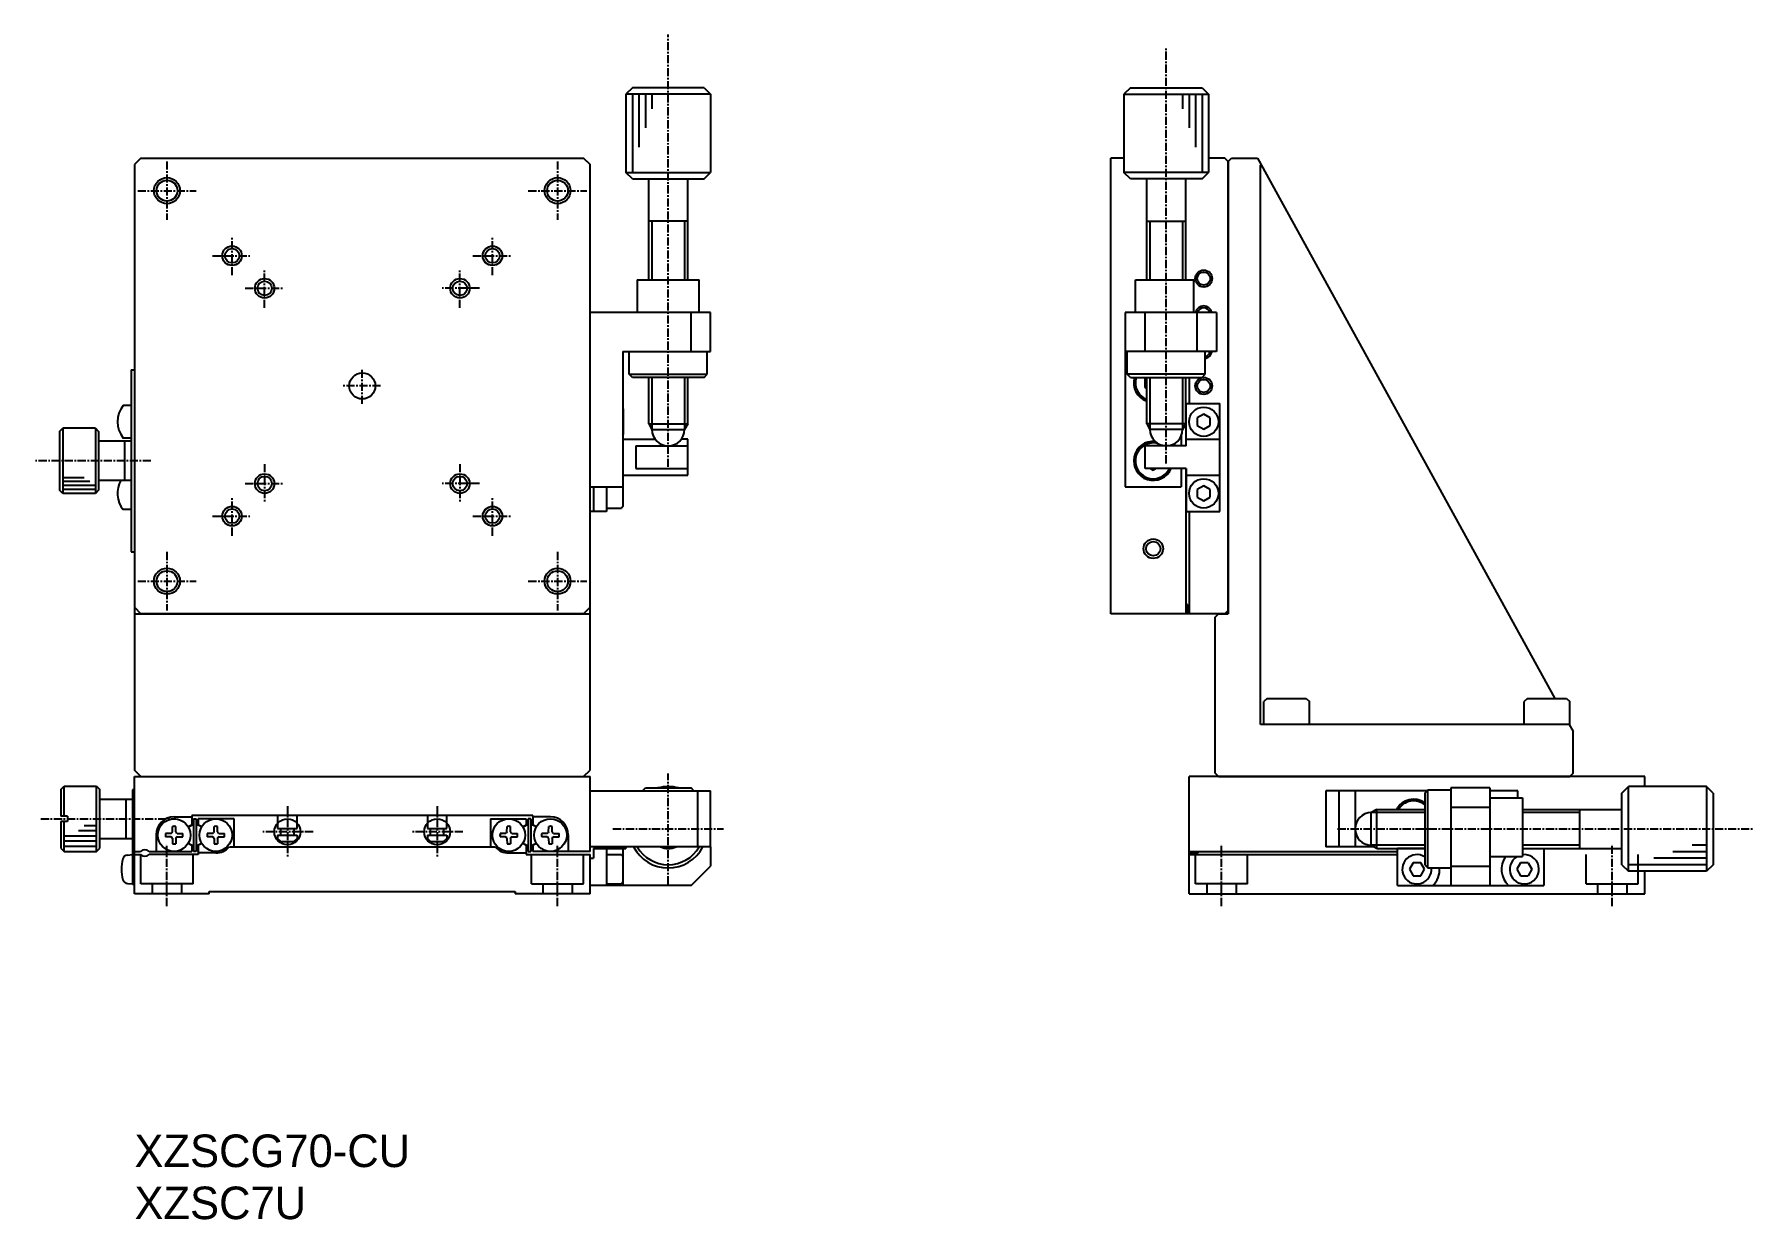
# Model space of a CAD drawing. Extents: x 157 to 421, y 95 to 277.
import ezdxf

# ---------------------------------------------------------------- set-up
doc = ezdxf.new("R2010")
doc.units = 0
doc.linetypes.add('CENTER', pattern=[2, 1.25, -0.25, 0.25, -0.25])
doc.layers.get('0').update_dxf_attribs({"linetype": 'CONTINUOUS'})
doc.layers.add('CENTER', color=1, linetype='CENTER')

msp = doc.modelspace()

# ---------------------------------------------------------------- linework, layer by layer
at = {"color": 7, "linetype": 'CONTINUOUS'}
for p, q in [((248.68, 269.13), (247.68, 268.13)), ((247.68, 268.13), (247.68, 256.13)), ((259.68, 269.13), (248.68, 269.13)), ((259.68, 269.13), (260.68, 268.13)), ((260.68, 268.13), (260.68, 256.13)), ((325.18, 269.13), (324.18, 268.13)), ((324.18, 268.13), (324.18, 256.13)), ((325.18, 269.13), (336.18, 269.13)), ((336.18, 269.13), (337.18, 268.13)), ((337.18, 268.13), (337.18, 256.13)), ((173.18, 258.33), (172.18, 257.33)), ((173.18, 258.33), (172.18, 257.33)), ((172.18, 257.33), (172.18, 164.33)), ((172.18, 257.33), (172.18, 189.33)), ((173.18, 258.33), (241.18, 258.33)), ((173.18, 258.33), (241.18, 258.33)), ((241.18, 258.33), (242.18, 257.33)), ((242.18, 257.33), (241.18, 258.33)), ((242.18, 164.33), (242.18, 257.33)), ((324.18, 258.33), (322.18, 258.33)), ((322.18, 188.33), (322.18, 258.33)), ((339.68, 258.33), (337.18, 258.33)), ((340.18, 257.83), (339.68, 258.33)), ((340.18, 257.83), (340.68, 258.33)), ((340.18, 188.83), (340.18, 257.83)), ((340.18, 257.83), (340.18, 188.33)), ((340.68, 258.33), (344.68, 258.33)), ((344.68, 258.33), (390.38, 175.33)), ((345.18, 171.33), (345.18, 257.24)), ((248.68, 255.13), (247.68, 256.13)), ((248.68, 255.13), (259.68, 255.13)), ((251.18, 239.63), (251.18, 255.13)), ((257.18, 239.63), (257.18, 255.13)), ((259.68, 255.13), (260.68, 256.13)), ((325.18, 255.13), (324.18, 256.13)), ((336.18, 255.13), (325.18, 255.13)), ((327.68, 239.63), (327.68, 255.13)), ((333.68, 239.63), (333.68, 255.13)), ((336.18, 255.13), (337.18, 256.13)), ((257.18, 248.63), (251.18, 248.63)), ((327.68, 248.63), (333.68, 248.63)), ((249.43, 239.63), (249.43, 234.63)), ((249.43, 239.63), (258.93, 239.63)), ((258.93, 234.63), (258.93, 239.63)), ((325.93, 234.63), (325.93, 239.63)), ((325.93, 239.63), (334.93, 239.63)), ((334.93, 234.63), (334.93, 239.63)), ((260.68, 234.63), (242.18, 234.63)), ((257.68, 228.63), (257.68, 234.63)), ((260.68, 228.63), (260.68, 234.63)), ((338.38, 234.63), (324.38, 234.63)), ((324.38, 234.63), (324.38, 207.83)), ((327.38, 234.63), (327.38, 228.63)), ((335.38, 234.63), (335.38, 228.63)), ((338.38, 234.63), (338.38, 228.63)), ((247.18, 228.63), (260.68, 228.63)), ((247.18, 228.63), (247.18, 207.83)), ((248.18, 225.13), (248.18, 228.63)), ((260.18, 225.13), (260.18, 228.63)), ((338.38, 228.63), (324.38, 228.63)), ((324.68, 225.13), (324.68, 228.63)), ((336.68, 225.13), (336.68, 228.63)), ((171.68, 225.83), (172.18, 225.83)), ((171.68, 225.83), (171.68, 197.83)), ((248.68, 224.63), (248.18, 225.13)), ((259.68, 224.63), (248.68, 224.63)), ((251.18, 217.5), (251.18, 224.63)), ((257.18, 217.5), (257.18, 224.63)), ((259.68, 224.63), (260.18, 225.13)), ((325.18, 224.63), (324.68, 225.13)), ((325.18, 224.63), (336.18, 224.63)), ((327.57, 224.63), (327.43, 224.55)), ((327.43, 223.11), (327.43, 224.55)), ((327.68, 217.5), (327.68, 224.63)), ((333.68, 217.5), (333.68, 224.63)), ((334.18, 224.63), (334.18, 220.63)), ((336.18, 224.63), (336.68, 225.13)), ((327.68, 222.96), (327.43, 223.11)), ((171.68, 220.33), (170.46, 220.33)), ((247.18, 219.88), (247.28, 219.78)), ((247.28, 219.78), (247.28, 215.88)), ((333.73, 214.13), (333.73, 220.63)), ((333.73, 220.63), (338.93, 220.63)), ((338.93, 204.03), (338.93, 220.63)), ((160.68, 216.33), (161.18, 216.83)), ((166.18, 216.83), (161.18, 216.83)), ((166.18, 216.83), (166.68, 216.33)), ((251.18, 217.5), (251.68, 216.63)), ((251.18, 217.5), (257.18, 217.5)), ((251.68, 216.63), (256.68, 216.63)), ((257.18, 217.5), (256.68, 216.63)), ((327.68, 217.5), (328.18, 216.63)), ((333.68, 217.5), (327.68, 217.5)), ((333.18, 216.63), (328.18, 216.63)), ((333.68, 217.5), (333.18, 216.63)), ((333.68, 217.5), (333.68, 214.13)), ((336.43, 218.98), (335.43, 218.41)), ((335.43, 218.41), (335.43, 217.25)), ((335.43, 217.25), (336.43, 216.67)), ((337.43, 218.41), (336.43, 218.98)), ((336.43, 216.67), (337.43, 217.25)), ((337.43, 217.25), (337.43, 218.41)), ((160.68, 216.33), (160.68, 207.33)), ((166.68, 216.33), (166.68, 207.33)), ((171.68, 214.83), (166.68, 214.83)), ((171.68, 215.33), (170.46, 215.33)), ((170.68, 214.83), (170.68, 208.83)), ((247.18, 215.78), (247.28, 215.88)), ((247.18, 215.13), (252.18, 215.13)), ((249.18, 214.13), (257.18, 214.13)), ((249.18, 214.13), (249.18, 210.63)), ((257.18, 215.13), (256.18, 215.13)), ((257.18, 209.63), (257.18, 215.13)), ((333.73, 214.13), (327.43, 214.13)), ((327.43, 210.63), (327.43, 214.13)), ((332.98, 215.65), (332.98, 214.13)), ((333.73, 215.13), (338.93, 215.13)), ((171.68, 208.83), (166.68, 208.83)), ((247.18, 209.63), (257.18, 209.63)), ((247.18, 208.88), (247.28, 208.78)), ((247.28, 204.88), (247.28, 208.78)), ((249.18, 210.63), (257.18, 210.63)), ((333.73, 210.63), (327.43, 210.63)), ((328.26, 210.63), (328.68, 210.39)), ((329.1, 210.63), (328.68, 210.39)), ((332.98, 210.63), (332.98, 207.83)), ((333.68, 210.63), (333.68, 188.33)), ((333.73, 210.63), (333.73, 204.03)), ((333.73, 209.63), (338.93, 209.63)), ((161.18, 206.83), (160.68, 207.33)), ((166.18, 206.83), (161.18, 206.83)), ((166.68, 207.33), (166.18, 206.83)), ((242.18, 207.83), (247.18, 207.83)), ((242.68, 207.83), (242.68, 204.03)), ((244.68, 207.83), (244.68, 204.03)), ((324.38, 207.83), (332.98, 207.83)), ((336.43, 207.98), (335.43, 207.41)), ((335.43, 207.41), (335.43, 206.25)), ((335.43, 206.25), (336.43, 205.67)), ((337.43, 207.41), (336.43, 207.98)), ((336.43, 205.67), (337.43, 206.25)), ((337.43, 206.25), (337.43, 207.41)), ((171.68, 204.33), (170.46, 204.33)), ((244.68, 204.03), (242.18, 204.03)), ((244.68, 204.58), (246.98, 204.58)), ((247.28, 204.88), (246.98, 204.58)), ((333.73, 204.03), (338.93, 204.03)), ((334.18, 204.03), (334.18, 188.33)), ((340.18, 188.83), (340.18, 199.83)), ((171.68, 197.83), (172.18, 197.83)), ((172.18, 189.33), (173.18, 188.33)), ((172.18, 188.33), (242.18, 188.33)), ((241.18, 188.33), (173.18, 188.33)), ((241.18, 188.33), (242.18, 189.33)), ((340.18, 188.33), (322.18, 188.33)), ((333.93, 189.73), (333.68, 189.73)), ((333.93, 189.73), (333.93, 188.33)), ((338.18, 187.83), (338.68, 188.33)), ((338.18, 163.83), (338.18, 187.83)), ((338.68, 188.33), (340.18, 188.33)), ((340.18, 188.83), (339.68, 188.33)), ((340.18, 188.83), (339.68, 188.33)), ((340.18, 188.83), (339.68, 188.33)), ((346.18, 175.33), (345.68, 174.83)), ((345.68, 171.33), (345.68, 174.83)), ((346.18, 175.33), (352.18, 175.33)), ((352.18, 175.33), (352.68, 174.83)), ((352.68, 171.33), (352.68, 174.83)), ((386.18, 175.33), (385.68, 174.83)), ((385.68, 171.33), (385.68, 174.83)), ((386.18, 175.33), (392.18, 175.33)), ((392.18, 175.33), (392.68, 174.83)), ((392.68, 171.33), (392.68, 174.83)), ((392.68, 171.33), (345.18, 171.33)), ((392.58, 171.33), (393.18, 170.24)), ((393.18, 163.83), (393.18, 170.24)), ((173.18, 163.33), (172.18, 164.33)), ((241.18, 163.33), (242.18, 164.33)), ((338.68, 163.33), (338.18, 163.83)), ((393.18, 163.83), (392.68, 163.33)), ((160.88, 161.33), (161.38, 161.83)), ((160.88, 161.33), (160.88, 157.23)), ((161.38, 161.83), (166.38, 161.83)), ((166.38, 161.83), (166.88, 161.33)), ((166.88, 152.33), (166.88, 161.33)), ((172.18, 161.28), (171.88, 161.28)), ((171.88, 161.28), (171.88, 146.78)), ((172.18, 163.33), (242.18, 163.33)), ((172.18, 145.33), (172.18, 163.33)), ((173.18, 163.33), (241.18, 163.33)), ((242.18, 151.83), (242.18, 163.33)), ((242.18, 161.13), (260.68, 161.13)), ((250.23, 161.13), (250.68, 161.58)), ((250.68, 161.58), (257.68, 161.58)), ((258.13, 161.13), (257.68, 161.58)), ((258.68, 161.13), (258.68, 152.53)), ((260.68, 152.53), (260.68, 161.13)), ((404.18, 163.33), (334.18, 163.33)), ((334.18, 145.33), (334.18, 163.33)), ((338.68, 163.33), (392.68, 163.33)), ((355.18, 161.13), (355.18, 152.53)), ((370.73, 161.13), (355.18, 161.13)), ((357.18, 161.13), (357.18, 152.53)), ((359.68, 161.13), (359.68, 152.53)), ((370.38, 160.78), (370.88, 161.28)), ((370.88, 161.28), (374.38, 161.28)), ((374.38, 161.58), (374.38, 146.58)), ((380.38, 161.58), (374.38, 161.58)), ((380.38, 161.58), (380.38, 146.58)), ((384.68, 161.13), (380.38, 161.13)), ((384.68, 160.03), (384.68, 161.13)), ((400.68, 160.78), (401.68, 161.78)), ((413.68, 161.78), (401.68, 161.78)), ((404.18, 161.78), (404.18, 163.33)), ((414.68, 160.78), (413.68, 161.78)), ((166.88, 159.83), (171.88, 159.83)), ((170.88, 159.83), (170.88, 153.83)), ((370.38, 160.78), (370.38, 149.78)), ((380.38, 158.58), (374.38, 158.58)), ((380.38, 160.03), (385.38, 160.03)), ((385.38, 160.03), (385.38, 151.03)), ((400.68, 149.78), (400.68, 160.78)), ((414.68, 160.78), (414.68, 149.78)), ((161.88, 157.23), (160.88, 157.23)), ((161.88, 156.43), (160.88, 156.43)), ((160.88, 156.43), (160.88, 152.33)), ((161.88, 157.23), (161.88, 156.43)), ((178.28, 157.13), (180.98, 157.13)), ((180.69, 155.71), (180.98, 155.88)), ((180.98, 157.33), (180.98, 155.88)), ((233.38, 157.33), (180.98, 157.33)), ((181.28, 156.83), (181.28, 151.83)), ((181.28, 156.83), (181.68, 156.83)), ((181.68, 156.83), (181.68, 151.83)), ((187.48, 156.83), (181.98, 156.83)), ((181.98, 156.83), (181.98, 155.88)), ((182.28, 155.71), (181.98, 155.88)), ((187.48, 152.53), (187.48, 156.83)), ((194.18, 157.33), (194.18, 155.33)), ((197.18, 155.33), (197.18, 157.33)), ((217.18, 157.33), (217.18, 155.33)), ((220.18, 155.33), (220.18, 157.33)), ((226.88, 156.83), (226.88, 152.53)), ((226.88, 156.83), (232.38, 156.83)), ((232.09, 155.71), (232.38, 155.88)), ((232.38, 156.83), (232.38, 155.88)), ((232.68, 156.83), (232.68, 151.83)), ((233.08, 156.83), (232.68, 156.83)), ((233.08, 156.83), (233.08, 151.83)), ((233.38, 157.33), (233.38, 155.88)), ((236.08, 157.13), (233.38, 157.13)), ((233.68, 155.71), (233.38, 155.88)), ((363.05, 158.28), (362.18, 157.78)), ((362.18, 152.78), (362.18, 157.78)), ((363.05, 152.28), (363.05, 158.28)), ((363.05, 158.28), (370.38, 158.28)), ((385.38, 158.28), (400.68, 158.28)), ((394.18, 158.28), (394.18, 152.28)), ((166.88, 153.83), (171.88, 153.83)), ((175.53, 154.38), (175.53, 151.83)), ((177.8, 154.6), (176.96, 154.59)), ((177.8, 154.05), (176.96, 154.07)), ((177.8, 154.6), (177.93, 154.66)), ((177.8, 154.05), (177.93, 153.99)), ((178.01, 154.83), (177.93, 154.66)), ((178.01, 153.83), (177.93, 153.99)), ((178.01, 154.83), (178.02, 155.65)), ((178.01, 153.83), (178.02, 153)), ((178.56, 154.83), (178.54, 155.65)), ((178.56, 153.83), (178.54, 153)), ((178.56, 154.83), (178.63, 154.66)), ((178.56, 153.83), (178.63, 153.99)), ((178.76, 154.6), (178.63, 154.66)), ((178.76, 154.05), (178.63, 153.99)), ((178.76, 154.6), (179.61, 154.59)), ((178.76, 154.05), (179.61, 154.07)), ((184.2, 154.6), (183.36, 154.59)), ((184.2, 154.05), (183.36, 154.07)), ((184.2, 154.6), (184.33, 154.66)), ((184.2, 154.05), (184.33, 153.99)), ((184.41, 154.83), (184.33, 154.66)), ((184.41, 153.83), (184.33, 153.99)), ((184.41, 154.83), (184.42, 155.65)), ((184.41, 153.83), (184.42, 153)), ((184.96, 154.83), (184.94, 155.65)), ((184.96, 153.83), (184.94, 153)), ((184.96, 154.83), (185.03, 154.66)), ((184.96, 153.83), (185.03, 153.99)), ((185.16, 154.6), (185.03, 154.66)), ((185.16, 154.05), (185.03, 153.99)), ((185.16, 154.6), (186.01, 154.59)), ((185.16, 154.05), (186.01, 154.07)), ((194.18, 155.33), (197.18, 155.33)), ((194.18, 154.33), (197.18, 154.33)), ((194.18, 154.33), (194.18, 153.83)), ((194.68, 153.33), (194.18, 153.83)), ((194.68, 154.33), (194.68, 155.33)), ((194.68, 153.33), (196.68, 153.33)), ((196.68, 155.33), (196.68, 154.33)), ((196.68, 153.33), (197.18, 153.83)), ((197.18, 154.33), (197.18, 153.83)), ((217.18, 155.33), (220.18, 155.33)), ((217.18, 154.33), (220.18, 154.33)), ((217.18, 154.33), (217.18, 153.83)), ((217.68, 153.33), (217.18, 153.83)), ((217.68, 154.33), (217.68, 155.33)), ((217.68, 153.33), (219.68, 153.33)), ((219.68, 155.33), (219.68, 154.33)), ((219.68, 153.33), (220.18, 153.83)), ((220.18, 154.33), (220.18, 153.83)), ((229.2, 154.6), (228.36, 154.59)), ((229.2, 154.05), (228.36, 154.07)), ((229.2, 154.6), (229.33, 154.66)), ((229.2, 154.05), (229.33, 153.99)), ((229.41, 154.83), (229.33, 154.66)), ((229.41, 153.83), (229.33, 153.99)), ((229.41, 154.83), (229.42, 155.65)), ((229.41, 153.83), (229.42, 153)), ((229.96, 154.83), (229.94, 155.65)), ((229.96, 153.83), (229.94, 153)), ((229.96, 154.83), (230.03, 154.66)), ((229.96, 153.83), (230.03, 153.99)), ((230.16, 154.6), (230.03, 154.66)), ((230.16, 154.05), (230.03, 153.99)), ((230.16, 154.6), (231.01, 154.59)), ((230.16, 154.05), (231.01, 154.07)), ((235.6, 154.6), (234.76, 154.59)), ((235.6, 154.05), (234.76, 154.07)), ((235.6, 154.6), (235.73, 154.66)), ((235.6, 154.05), (235.73, 153.99)), ((235.81, 154.83), (235.73, 154.66)), ((235.81, 153.83), (235.73, 153.99)), ((235.81, 154.83), (235.82, 155.65)), ((235.81, 153.83), (235.82, 153)), ((236.36, 154.83), (236.34, 155.65)), ((236.36, 153.83), (236.34, 153)), ((236.36, 154.83), (236.43, 154.66)), ((236.36, 153.83), (236.43, 153.99)), ((236.56, 154.6), (236.43, 154.66)), ((236.56, 154.05), (236.43, 153.99)), ((236.56, 154.6), (237.41, 154.59)), ((236.56, 154.05), (237.41, 154.07)), ((238.83, 154.38), (238.83, 151.83)), ((160.88, 152.33), (161.38, 151.83)), ((161.38, 151.83), (166.38, 151.83)), ((166.38, 151.83), (166.88, 152.33)), ((171.1, 151.26), (171.88, 151.33)), ((172.18, 151.83), (173.12, 151.83)), ((172.18, 151.33), (173.12, 151.33)), ((174.44, 151.83), (180.98, 151.83)), ((181.98, 151.33), (174.44, 151.33)), ((180.69, 152.95), (180.98, 152.78)), ((180.98, 152.78), (180.98, 151.83)), ((181.68, 151.83), (181.28, 151.83)), ((182.28, 152.95), (181.98, 152.78)), ((181.98, 152.78), (181.98, 151.33)), ((184.68, 151.58), (181.98, 151.58)), ((186.76, 152.53), (227.6, 152.53)), ((229.68, 151.58), (232.38, 151.58)), ((232.09, 152.95), (232.38, 152.78)), ((232.38, 152.78), (232.38, 151.33)), ((232.38, 151.33), (242.18, 151.33)), ((232.68, 151.83), (233.08, 151.83)), ((233.68, 152.95), (233.38, 152.78)), ((233.38, 152.78), (233.38, 151.83)), ((242.18, 151.83), (233.38, 151.83)), ((260.68, 152.53), (242.18, 152.53)), ((242.18, 145.33), (242.18, 151.33)), ((242.18, 150.78), (242.68, 150.78)), ((242.68, 152.28), (247.68, 152.28)), ((242.68, 152.28), (242.68, 150.78)), ((244.68, 152.28), (244.68, 146.58)), ((244.68, 151.33), (246.98, 151.33)), ((244.68, 151.33), (244.68, 146.83)), ((246.98, 151.33), (247.28, 151.03)), ((247.18, 152.28), (247.18, 151.13)), ((247.28, 147.13), (247.28, 151.03)), ((247.68, 152.53), (247.68, 152.28)), ((260.68, 152.53), (260.68, 149.58)), ((334.18, 151.83), (366.18, 151.83)), ((335.58, 151.58), (334.18, 151.58)), ((334.18, 151.33), (366.18, 151.33)), ((335.58, 151.58), (335.58, 151.83)), ((362.61, 152.53), (355.18, 152.53)), ((363.05, 152.28), (362.18, 152.78)), ((363.05, 152.28), (370.38, 152.28)), ((366.18, 146.58), (366.18, 152.28)), ((370.38, 152.28), (366.18, 152.28)), ((380.38, 151.03), (385.38, 151.03)), ((385.38, 152.28), (400.68, 152.28)), ((388.68, 152.28), (388.68, 146.58)), ((257.68, 146.58), (260.68, 149.58)), ((368.6, 150.08), (368.03, 149.08)), ((368.03, 149.08), (368.6, 148.08)), ((369.76, 150.08), (368.6, 150.08)), ((368.6, 148.08), (369.76, 148.08)), ((370.34, 149.08), (369.76, 150.08)), ((369.76, 148.08), (370.34, 149.08)), ((370.38, 149.78), (370.88, 149.28)), ((370.88, 149.28), (374.38, 149.28)), ((374.38, 149.58), (380.38, 149.58)), ((385.1, 150.08), (384.53, 149.08)), ((384.53, 149.08), (385.1, 148.08)), ((386.26, 150.08), (385.1, 150.08)), ((385.1, 148.08), (386.26, 148.08)), ((386.26, 150.08), (386.84, 149.08)), ((386.84, 149.08), (386.26, 148.08)), ((400.68, 149.78), (401.68, 148.78)), ((413.68, 148.78), (401.68, 148.78)), ((404.18, 145.33), (404.18, 148.78)), ((414.68, 149.78), (413.68, 148.78)), ((171.1, 146.9), (171.88, 146.83)), ((171.88, 146.78), (172.18, 146.78)), ((183.68, 145.33), (172.18, 145.33)), ((183.68, 145.33), (183.68, 145.68)), ((183.68, 145.68), (230.68, 145.68)), ((230.68, 145.68), (230.68, 145.33)), ((242.18, 145.33), (230.68, 145.33)), ((257.68, 146.58), (242.18, 146.58)), ((244.68, 146.83), (246.98, 146.83)), ((247.28, 147.13), (246.98, 146.83)), ((247.18, 147.03), (247.18, 146.58)), ((334.18, 145.33), (404.18, 145.33)), ((366.18, 146.58), (388.68, 146.58))]:
    msp.add_line(p, q, dxfattribs=at)
at = {"color": 3, "linetype": 'CONTINUOUS'}
for p, q in [((260.68, 268.13), (247.68, 268.13)), ((248.68, 268.13), (248.68, 256.13)), ((249.68, 268.13), (249.68, 260.01)), ((250.68, 268.13), (250.68, 262.96)), ((251.68, 268.13), (251.68, 265.89)), ((324.18, 268.13), (337.18, 268.13)), ((333.18, 268.13), (333.18, 265.89)), ((334.18, 268.13), (334.18, 262.96)), ((335.18, 268.13), (335.18, 260.01)), ((336.18, 268.13), (336.18, 256.13)), ((247.68, 256.13), (260.68, 256.13)), ((337.18, 256.13), (324.18, 256.13)), ((251.68, 248.63), (251.68, 239.63)), ((256.68, 248.63), (256.68, 239.63)), ((328.18, 248.63), (328.18, 239.63)), ((333.18, 248.63), (333.18, 239.63)), ((248.18, 225.13), (260.18, 225.13)), ((251.68, 224.63), (251.68, 216.63)), ((256.68, 224.63), (256.68, 216.63)), ((336.68, 225.13), (324.68, 225.13)), ((328.18, 224.63), (328.18, 216.63)), ((333.18, 224.63), (333.18, 216.63)), ((161.18, 216.83), (161.18, 206.83)), ((166.18, 216.83), (166.18, 206.83)), ((164.45, 209.23), (161.18, 209.23)), ((165.32, 208.63), (161.18, 208.63)), ((166.18, 208.03), (161.18, 208.03)), ((166.18, 207.43), (161.18, 207.43)), ((161.38, 157.23), (161.38, 161.83)), ((166.38, 151.83), (166.38, 161.83)), ((370.88, 149.28), (370.88, 161.28)), ((401.68, 148.78), (401.68, 161.78)), ((413.68, 161.78), (413.68, 148.78)), ((161.38, 151.83), (161.38, 156.43)), ((164.47, 155.83), (166.38, 155.83)), ((370.38, 157.78), (362.18, 157.78)), ((394.18, 157.78), (385.38, 157.78)), ((161.38, 154.23), (166.38, 154.23)), ((161.38, 153.43), (166.38, 153.43)), ((163.57, 155.03), (166.38, 155.03)), ((161.38, 152.63), (166.38, 152.63)), ((173.18, 146.83), (173.18, 151.28)), ((181.18, 146.83), (181.18, 151.33)), ((233.18, 146.83), (233.18, 151.33)), ((241.18, 146.83), (241.18, 151.33)), ((335.18, 146.83), (335.18, 151.33)), ((343.18, 146.83), (343.18, 151.33)), ((370.38, 152.78), (362.18, 152.78)), ((394.18, 152.78), (385.38, 152.78)), ((395.18, 146.83), (395.18, 151.33)), ((403.18, 146.83), (403.18, 151.33)), ((413.68, 150.78), (405.57, 150.78)), ((413.68, 151.78), (408.51, 151.78)), ((413.68, 152.78), (411.45, 152.78)), ((413.68, 149.78), (401.68, 149.78)), ((181.18, 146.83), (173.18, 146.83)), ((174.93, 146.83), (174.93, 145.33)), ((179.43, 146.83), (179.43, 145.33)), ((233.18, 146.83), (241.18, 146.83)), ((234.93, 146.83), (234.93, 145.33)), ((239.43, 146.83), (239.43, 145.33)), ((343.18, 146.83), (335.18, 146.83)), ((336.93, 146.83), (336.93, 145.33)), ((341.43, 146.83), (341.43, 145.33)), ((395.18, 146.83), (403.18, 146.83)), ((396.93, 146.83), (396.93, 145.33)), ((401.43, 146.83), (401.43, 145.33))]:
    msp.add_line(p, q, dxfattribs=at)
for centre, radius in [((177.18, 253.33), 2), ((237.18, 253.33), 2), ((187.18, 243.33), 1.5), ((227.18, 243.33), 1.5), ((336.43, 239.83), 1.3), ((336.43, 239.83), 1), ((192.18, 238.33), 1.5), ((222.18, 238.33), 1.5), ((336.43, 223.33), 1.3), ((336.43, 223.33), 1), ((192.18, 208.33), 1.5), ((222.18, 208.33), 1.5), ((187.18, 203.33), 1.5), ((227.18, 203.33), 1.5), ((328.68, 198.33), 1.5), ((177.18, 193.33), 2), ((237.18, 193.33), 2), ((195.68, 154.83), 2), ((218.68, 154.83), 2)]:
    msp.add_circle(centre, radius, dxfattribs=at)
at = {"color": 7, "linetype": 'CONTINUOUS'}
for centre, radius in [((177.18, 253.33), 1.6), ((237.18, 253.33), 1.6), ((187.18, 243.33), 1.1), ((227.18, 243.33), 1.1), ((192.18, 238.33), 1.1), ((222.18, 238.33), 1.1), ((207.18, 223.33), 2), ((336.43, 217.83), 2.25), ((192.18, 208.33), 1.1), ((222.18, 208.33), 1.1), ((336.43, 206.83), 2.25), ((187.18, 203.33), 1.1), ((227.18, 203.33), 1.1), ((328.68, 198.33), 1.1), ((177.18, 193.33), 1.6), ((237.18, 193.33), 1.6), ((178.28, 154.33), 2.5), ((184.68, 154.33), 2.5), ((229.68, 154.33), 2.5), ((236.08, 154.33), 2.5)]:
    msp.add_circle(centre, radius, dxfattribs=at)
at = {"color": 3, "linetype": 'CONTINUOUS'}
for centre, radius, start, end in [((336.43, 234.33), 1.3, 13.3424, 166.6576), ((336.43, 234.33), 1, 17.4576, 162.5424), ((336.43, 228.83), 1, 284.4775, 348.463), ((336.43, 228.83), 1.3, 281.0875, 351.1501), ((254.18, 155.28), 5.5, 210, 330)]:
    msp.add_arc(centre, radius, start, end, dxfattribs=at)
at = {"color": 7, "linetype": 'CONTINUOUS'}
for centre, radius, start, end in [((328.68, 223.83), 3, 164.534, 250.5288), ((328.68, 223.83), 2.75, 163.0876, 248.6763), ((173.58, 217.83), 4, 141.3178, 218.6822), ((254.18, 216.63), 2.5, 180, 0), ((330.68, 216.63), 2.5, 180, 0), ((328.68, 211.83), 3, 84.6711, 336.4218), ((328.68, 211.83), 2.75, 74.9232, 334.1279), ((328.68, 211.83), 2.75, 56.7581, 59.837), ((173.58, 206.83), 4, 150, 218.6822), ((254.18, 155.28), 6.5, 75.75, 104.25), ((368.68, 156.83), 3, 55.4819, 151.0967), ((368.68, 156.83), 2.75, 51.8165, 148.1786), ((178.28, 154.38), 2.75, 90, 180), ((181.48, 154.33), 1.59, 97.2376, 129.8488), ((181.48, 154.33), 1.59, 50.1512, 82.7624), ((232.88, 154.33), 1.59, 97.2376, 129.8488), ((232.88, 154.33), 1.59, 50.1512, 82.7624), ((236.08, 154.38), 2.75, 0, 90), ((362.18, 155.28), 2.5, 90, 270), ((178.28, 154.33), 1.35, 168.8959, 191.1041), ((178.28, 154.33), 1.35, 78.8959, 101.1041), ((178.28, 154.33), 1.35, 348.8959, 11.1041), ((181.6, 154.21), 1.75, 121.3783, 130.324), ((181.37, 154.21), 1.75, 49.676, 58.6217), ((184.68, 154.33), 1.35, 168.8959, 191.1041), ((184.68, 154.33), 1.35, 78.8959, 101.1041), ((184.68, 154.33), 1.35, 348.8959, 11.1041), ((229.68, 154.33), 1.35, 168.8959, 191.1041), ((229.68, 154.33), 1.35, 78.8959, 101.1041), ((229.68, 154.33), 1.35, 348.8959, 11.1041), ((233, 154.21), 1.75, 121.3783, 130.324), ((232.77, 154.21), 1.75, 49.676, 58.6217), ((236.08, 154.33), 1.35, 168.8959, 191.1041), ((236.08, 154.33), 1.35, 78.8959, 101.1041), ((236.08, 154.33), 1.35, 348.8959, 11.1041), ((176.18, 149.08), 6, 164.7184, 195.4427), ((171.17, 150.46), 0.8, 95, 164.5573), ((173.78, 151.08), 1, 48.5904, 131.4096), ((173.78, 152.08), 1, 228.5904, 311.4096), ((178.28, 154.33), 1.35, 258.8959, 281.1041), ((181.6, 154.44), 1.75, 229.676, 238.6217), ((181.48, 154.33), 1.59, 230.1512, 262.7624), ((181.48, 154.33), 1.59, 277.2376, 309.8488), ((181.37, 154.44), 1.75, 301.3783, 310.324), ((184.68, 154.33), 1.35, 258.8959, 281.1041), ((184.68, 154.33), 2.75, 270, 319.1148), ((229.68, 154.33), 2.75, 220.8852, 270), ((229.68, 154.33), 1.35, 258.8959, 281.1041), ((233, 154.44), 1.75, 229.676, 238.6217), ((232.88, 154.33), 1.59, 230.1512, 262.7624), ((232.88, 154.33), 1.59, 277.2376, 309.8488), ((232.77, 154.44), 1.75, 301.3783, 310.324), ((236.08, 154.33), 1.35, 258.8959, 281.1041), ((254.18, 155.28), 6, 207.2796, 332.7204), ((254.18, 155.28), 3, 246.4435, 293.5565), ((369.18, 149.08), 2.25, 57.769, 5.0997), ((385.68, 149.08), 3.5, 146.1416, 225.5847), ((385.68, 149.08), 2.25, 119.9264, 97.6623), ((369.18, 149.08), 3.5, 314.4153, 3.2758), ((171.17, 147.69), 0.8, 195.4427, 265)]:
    msp.add_arc(centre, radius, start, end, dxfattribs=at)
at = {"layer": 'CENTER', "color": 1, "linetype": 'CENTER'}
for p, q in [((254.18, 210.9), (254.18, 277.34)), ((330.68, 211.44), (330.68, 275.35)), ((177.18, 257.83), (177.18, 248.83)), ((237.18, 257.83), (237.18, 248.83)), ((172.68, 253.33), (181.68, 253.33)), ((232.68, 253.33), (241.68, 253.33)), ((187.18, 240.33), (187.18, 246.33)), ((227.18, 240.33), (227.18, 246.33)), ((184.18, 243.33), (190.18, 243.33)), ((224.18, 243.33), (230.18, 243.33)), ((192.18, 235.33), (192.18, 241.33)), ((222.18, 235.33), (222.18, 241.33)), ((189.18, 238.33), (195.18, 238.33)), ((225.18, 238.33), (219.18, 238.33)), ((207.18, 220.58), (207.18, 225.98)), ((210, 223.33), (204.05, 223.33)), ((174.71, 211.83), (156.81, 211.83)), ((192.18, 211.33), (192.18, 205.33)), ((222.18, 211.33), (222.18, 205.33)), ((187.18, 200.33), (187.18, 206.33)), ((189.18, 208.33), (195.18, 208.33)), ((225.18, 208.33), (219.18, 208.33)), ((227.18, 200.33), (227.18, 206.33)), ((184.18, 203.33), (190.18, 203.33)), ((224.18, 203.33), (230.18, 203.33)), ((177.18, 197.83), (177.18, 188.83)), ((237.18, 197.83), (237.18, 188.83)), ((172.68, 193.33), (181.68, 193.33)), ((232.68, 193.33), (241.68, 193.33)), ((254.18, 146.78), (254.18, 163.78)), ((195.68, 158.78), (195.68, 150.88)), ((218.68, 158.78), (218.68, 150.88)), ((157.81, 156.83), (178.54, 156.83)), ((199.63, 154.83), (191.73, 154.83)), ((222.63, 154.83), (214.73, 154.83)), ((245.68, 155.28), (262.68, 155.28)), ((356.99, 155.28), (420.9, 155.28)), ((177.18, 143.43), (177.18, 152.96)), ((237.18, 143.43), (237.18, 152.96)), ((339.18, 143.43), (339.18, 152.96)), ((399.18, 143.43), (399.18, 152.96))]:
    msp.add_line(p, q, dxfattribs=at)

# ---------------------------------------------------------------- texts
at = {"color": 7, "linetype": 'CONTINUOUS'}
for s, p in [('XZSCG70-CU', (172.18, 103.33)), ('XZSC7U', (172.18, 95.33))]:
    msp.add_text(s, height=5, dxfattribs=at).set_placement(p)

doc.saveas('drawing.dxf')
